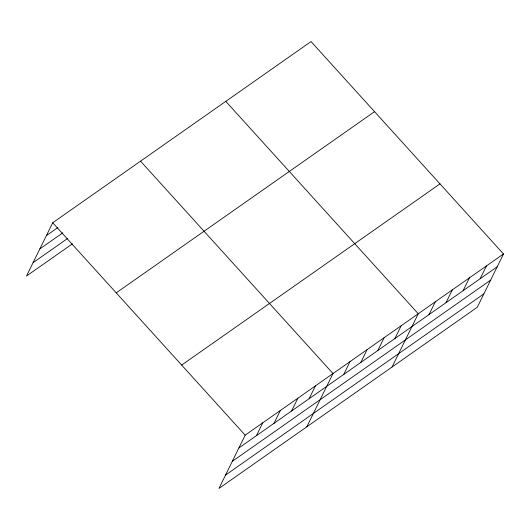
<?xml version="1.0" encoding="UTF-8"?>
<svg xmlns="http://www.w3.org/2000/svg" width="530" height="530" viewBox="0 0 530 530"><rect width="100%" height="100%" fill="white"/><g stroke="black" fill="none" stroke-linecap="round" stroke-linejoin="round"><path stroke-width="0.79" d="M503.5 253.963L245.171 435.163L218.963 488.435L477.285 307.234L503.5 253.963L311.037 41.565L52.715 222.766L26.5 276.037L72.444 243.813M256.434 435.66L262.741 422.841M273.997 423.344L280.304 410.525M291.566 411.022L297.873 398.202M309.129 398.699L315.436 385.88M306.79 426.829L333.006 373.557L140.543 161.16M343.745 374.418L350.052 361.599M360.798 362.454L367.104 349.634M377.844 350.496L384.151 337.676M394.896 338.537L401.203 325.718M392.041 367.032L418.25 313.76L225.793 101.362M428.995 314.621L435.302 301.802M446.041 302.656L452.348 289.837M463.094 290.698L469.401 277.879M480.14 278.74L486.447 265.921M46.402 235.592L57.889 227.529M39.836 248.934L62.805 232.822M33.065 262.688L67.522 238.52M116.222 292.858L374.551 111.658M181.664 365.077L439.986 183.87M238.864 447.983L497.193 266.782M232.299 461.332L490.621 280.131M225.528 475.085L483.857 293.885M52.715 222.766L245.171 435.163"/></g></svg>
